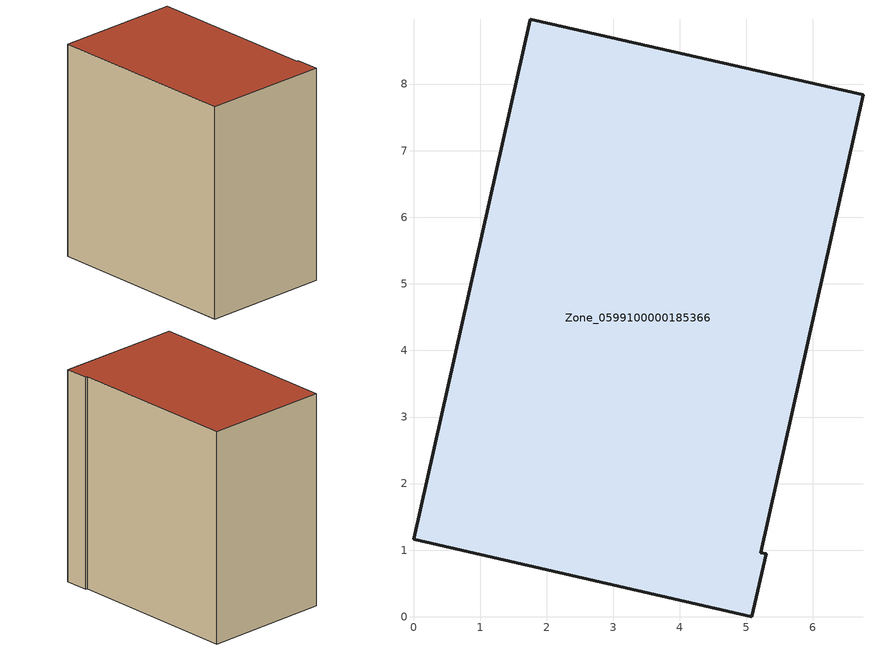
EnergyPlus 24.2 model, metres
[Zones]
Zone_0599100000185366
 floor ground (C_G): 0,1.16 1.75,8.97 6.75,7.84 5.22,0.96 5.29,0.95 5.08,0 z0
 wall outside (C_F): 0,1.16 5.08,0 5.29,0.95 5.22,0.96 6.75,7.84 1.75,8.97 0,1.16 z0:8.7
 roof outside (C_R): 1.75,8.97 0,1.16 5.08,0 5.29,0.95 5.22,0.96 6.75,7.84 z8.7
[BUILDING]
Pand.0599100000185366: North Axis=0; Terrain=City; Loads Convergence Tolerance Value=0.04; Temperature Convergence Tolerance Value=0.4; Solar Distribution=FullExterior; Maximum Number of Warmup Days=25; Minimum Number of Warmup Days=1
[Site:Location]
Rotterdam.The.Hague.AP_ZH_NLD Design_Conditions: Latitude=51.96; Longitude=4.45; Time Zone=1; Elevation=-4.5
[SITE:GROUNDTEMPERATURE:BUILDINGSURFACE]
18, 18, 18, 18, 18, 18, 18, 18, 18, 18, 18, 18
[MATERIAL] Thermal Absorptance=0.9; Solar Absorptance=0.7; Visible Absorptance=0.7
Name | Roughness | Thickness | Conductivity | Density | Specific Heat
G.TI.1946 | MediumSmooth | 0.15 | 1 | 540 | 1210
F.TI.1946 | Rough | 0.3 | 0.857143 | 1920 | 840
R.TI.1946 | MediumRough | 0.2 | 0.1 | 1500 | 1000
[CONSTRUCTION]
C_G: G.TI.1946
C_F: F.TI.1946
C_R: R.TI.1946
[ZONE]
Zone_0599100000185366: Type=1; Multiplier=1; Ceiling Height=Autocalculate; Volume=Autocalculate; Floor Area=autocalculate; Part of Total Floor Area=Yes
[ZONEINFILTRATION:DESIGNFLOWRATE]
Infil_Zone_0599100000185366: Zone or ZoneList or Space or SpaceList=Zone_0599100000185366; Schedule=AlwaysOn; Design Flow Rate Calculation Method=Flow/Area; Flow Rate per Floor Area=0.003; Constant Term Coefficient=1; Temperature Term Coefficient=0; Velocity Term Coefficient=0; Velocity Squared Term Coefficient=0
[HVACTEMPLATE:ZONE:IDEALLOADSAIRSYSTEM]
Zone_0599100000185366: Maximum Heating Supply Air Temperature=50; Minimum Cooling Supply Air Temperature=13; Maximum Heating Supply Air Humidity Ratio=0.0156; Minimum Cooling Supply Air Humidity Ratio=0.0077; Heating Limit=NoLimit; Cooling Limit=NoLimit; Dehumidification Control Type=ConstantSensibleHeatRatio; Cooling Sensible Heat Ratio=0.7; Dehumidification Setpoint=60; Humidification Control Type=None; Humidification Setpoint=30; Outdoor Air Method=None; Outdoor Air Flow Rate per Person=0.00944; Outdoor Air Flow Rate per Zone Floor Area=0; Outdoor Air Flow Rate per Zone=0; Demand Controlled Ventilation Type=None; Outdoor Air Economizer Type=NoEconomizer; Heat Recovery Type=None; Sensible Heat Recovery Effectiveness=0.7; Latent Heat Recovery Effectiveness=0.65
[ZONECONTROL:THERMOSTAT]
ThermostatControl_Zone_0599100000185366: Zone or ZoneList=Zone_0599100000185366; Control Type Schedule=DualSetpointControlType; Control 1=Thermostat_Zone_0599100000185366; Temperature Difference Between Cutout And Setpoint=0
[THERMOSTATSETPOINT:DUALSETPOINT]
Thermostat_Zone_0599100000185366: Heating Setpoint Temperature Schedule=HeatingSetpoint_Zone_0599100000185366; Cooling Setpoint Temperature Schedule=CoolingSetpoint_Zone_0599100000185366
[SCHEDULE:COMPACT]
HeatingSetpoint_Zone_0599100000185366: Through: 12/31, For: AllDays, Until: 24:00, 21
CoolingSetpoint_Zone_0599100000185366: Through: 12/31, For: AllDays, Until: 24:00, 24
DualSetpointControlType: Through: 12/31, For: AllDays, Until: 24:00, 4
AlwaysOn: Through: 12/31, For: AllDays, Until: 24:00, 1
